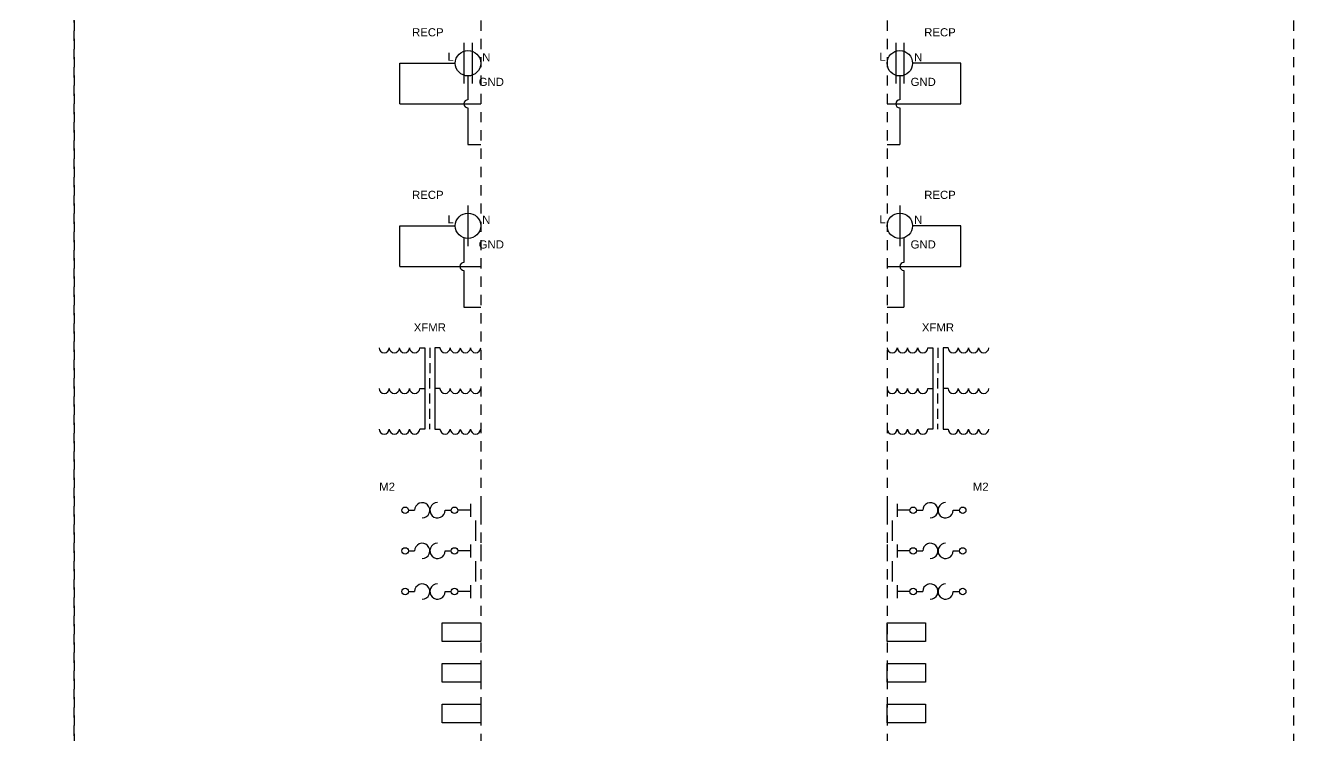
# Model space of a CAD drawing. Header units: inches. Extents: x 0 to 118, y -25 to 20.
# Drawn here: x 86.9 to 102.5, y -16.27 to -7.53 of the extents above; entities that cross this region are included whole.
import ezdxf
from ezdxf.enums import TextEntityAlignment as Align

# ---------------------------------------------------------------- set-up
doc = ezdxf.new("R2010")
doc.units = ezdxf.units.IN
doc.header["$MEASUREMENT"] = 0
doc.linetypes.add('HIDDEN2', pattern=[0.1875, 0.125, -0.0625])
for name, color, linetype in [('BORDER2', 220, 'HIDDEN2'), ('LINK', 9, 'Continuous'), ('SYMS', 7, 'Continuous'), ('WIRES', 7, 'Continuous')]:
    doc.layers.add(name, color=color, linetype=linetype)
doc.styles.add('INERCONNECT TABLES', font='arial.ttf', dxfattribs={"height": 0.1})
doc.styles.get("Standard").update_dxf_attribs({"font": 'arial.ttf'})
doc.styles.add('WD', font='arial.ttf', dxfattribs={"height": 1})
doc.styles.add('WD_IEC', font='isocp2.shx', dxfattribs={"width": 0.9, "height": 4})

# ---------------------------------------------------------------- blocks, each defined once
blk = doc.blocks.new('TB-TB-TB_Square_L')
for points in [[(-0.472, 0.115), (0, 0.115), (0, -0.115), (-0.472, -0.115)], [(-0.472, -0.385), (0, -0.385), (0, -0.615), (-0.472, -0.615)], [(-0.472, -0.885), (0, -0.885), (0, -1.115), (-0.472, -1.115)]]:
    blk.add_lwpolyline(points, close=True)
at = {"linetype": 'Continuous', "style": 'INERCONNECT TABLES', "flags": 8}
for tag, p in [('Tag1', (-0.572, 0.165)), ('Tag2', (-0.572, -0.335)), ('Desc2', (-3.5, -0.5)), ('Desc3', (-3.5, -0.65)), ('Tag3', (-0.572, -0.835))]:
    blk.add_attdef(tag, text='', height=0.1, dxfattribs=at).set_placement(p, align=Align.MIDDLE_RIGHT)
at = {"style": 'WD', "flags": 9}
for tag, p in [('X4TERM01', (-0.472, 0)), ('X2TERM01', (-0.236, 0.115)), ('X1TERM01', (0, 0)), ('X8TERM01', (-0.236, -0.115)), ('X2TERM02', (-0.236, -0.385)), ('X4TERM02', (-0.472, -0.5)), ('X8TERM02', (-0.236, -0.615)), ('X1TERM02', (0, -0.5)), ('X2TERM03', (-0.236, -0.885)), ('X4TERM03', (-0.472, -1)), ('X1TERM03', (0, -1)), ('X8TERM03', (-0.236, -1.115))]:
    blk.add_attdef(tag, p, '', height=0.0125, dxfattribs=at)
at = {"linetype": 'Continuous', "style": 'INERCONNECT TABLES', "flags": 8}
for tag, p in [('Term1', (-0.236, 0)), ('Term2', (-0.236, -0.5)), ('Term3', (-0.236, -1))]:
    blk.add_attdef(tag, text='', height=0.1, dxfattribs=at).set_placement(p, align=Align.MIDDLE_CENTER)
at = {"linetype": 'Continuous', "style": 'INERCONNECT TABLES', "flags": 9}
for tag, p in [('LOC', (-0.32, 0.091)), ('P/N', (-0.319, 0.104)), ('INST', (-0.319, 0.074))]:
    blk.add_attdef(tag, p, '', height=0.01, dxfattribs=at)
at = {"style": 'WD', "width": 0.7, "flags": 9}
blk.add_attdef('FAMILY', (-0.319, 0.132), '', height=0.01, dxfattribs=at)
at = {"linetype": 'Continuous', "style": 'INERCONNECT TABLES', "flags": 9}
blk.add_attdef('MFG', text='', height=0.01, dxfattribs=at).set_placement((-0.288, 0.119), align=Align.RIGHT)
at = {"style": 'INERCONNECT TABLES', "flags": 8}
blk.add_attdef('Desc1', text='', height=0.1, dxfattribs=at).set_placement((-3.5, -0.35), align=Align.MIDDLE_RIGHT)
blk = doc.blocks.new('TB-TB-TB_Square_R')
for points in [[(0, 0.115), (0.472, 0.115), (0.472, -0.115), (0, -0.115)], [(0, -0.385), (0.472, -0.385), (0.472, -0.615), (0, -0.615)], [(0, -0.885), (0.472, -0.885), (0.472, -1.115), (0, -1.115)]]:
    blk.add_lwpolyline(points, close=True)
at = {"linetype": 'Continuous', "style": 'INERCONNECT TABLES', "flags": 8}
for tag, p in [('Tag1', (0.572, 0.165)), ('Tag2', (0.572, -0.335)), ('Desc2', (3.5, -0.5)), ('Desc3', (3.5, -0.65)), ('Tag3', (0.572, -0.835))]:
    blk.add_attdef(tag, text='', height=0.1, dxfattribs=at).set_placement(p, align=Align.MIDDLE_LEFT)
at = {"linetype": 'Continuous', "style": 'INERCONNECT TABLES', "flags": 9}
for tag, p in [('LOC', (-0.041, 0.018)), ('P/N', (-0.041, 0.03)), ('INST', (-0.041, 0.005))]:
    blk.add_attdef(tag, p, '', height=0.01, dxfattribs=at)
at = {"style": 'WD', "width": 0.7, "flags": 9}
blk.add_attdef('FAMILY', (-0.04, 0.065), '', height=0.01, dxfattribs=at)
at = {"linetype": 'Continuous', "style": 'INERCONNECT TABLES', "flags": 9}
blk.add_attdef('MFG', text='', height=0.01, dxfattribs=at).set_placement((-0.007, 0.049), align=Align.RIGHT)
at = {"style": 'WD', "flags": 9}
for tag, p in [('X4TERM01', (0, 0)), ('X2TERM01', (0.236, 0.115)), ('X1TERM01', (0.472, 0)), ('X8TERM01', (0.236, -0.115)), ('X2TERM02', (0.236, -0.385)), ('X4TERM02', (0, -0.5)), ('X8TERM02', (0.236, -0.615)), ('X1TERM02', (0.472, -0.5)), ('X2TERM03', (0.236, -0.885)), ('X4TERM03', (0, -1)), ('X1TERM03', (0.472, -1)), ('X8TERM03', (0.236, -1.115))]:
    blk.add_attdef(tag, p, '', height=0.0125, dxfattribs=at)
at = {"linetype": 'Continuous', "style": 'INERCONNECT TABLES', "flags": 8}
for tag, p in [('Term1', (0.236, 0)), ('Term2', (0.236, -0.5)), ('Term3', (0.236, -1))]:
    blk.add_attdef(tag, text='', height=0.1, dxfattribs=at).set_placement(p, align=Align.MIDDLE_CENTER)
at = {"style": 'INERCONNECT TABLES', "flags": 8}
blk.add_attdef('Desc1', text='', height=0.1, dxfattribs=at).set_placement((3.5, -0.35), align=Align.MIDDLE_LEFT)
blk = doc.blocks.new('RECP_Duplex_R')
for p, q in [((0.106, 0.25), (0.106, -0.25)), ((0.206, 0.25), (0.206, -0.25))]:
    blk.add_line(p, q)
at = {"layer": 'SYMS'}
blk.add_circle((0.156, 0), 0.156, dxfattribs=at)
at = {"layer": 'WIRES'}
for p, q in [((0.906, 0), (0.312, 0)), ((0.906, -0.5), (0.906, 0)), ((0.156, -0.156), (0.156, -0.45)), ((0, -0.5), (0.906, -0.5)), ((0.156, -0.55), (0.156, -1)), ((0, -1), (0.156, -1))]:
    blk.add_line(p, q, dxfattribs=at)
blk.add_arc((0.156, -0.5), 0.05, 90, 270, dxfattribs=at)
at = {"style": 'INERCONNECT TABLES', "flags": 8}
blk.add_attdef('Rating', text='', height=0.1, dxfattribs=at).set_placement((0.156, 0.3), align=Align.CENTER)
for tag, p in [('Tag1', (0.456, 0.381)), ('Desc1', (3.5, -0.35)), ('Desc2', (3.5, -0.5)), ('Desc3', (3.5, -0.65))]:
    blk.add_attdef(tag, text='', height=0.1, dxfattribs=at).set_placement(p, align=Align.MIDDLE_LEFT)
at = {"linetype": 'Continuous', "style": 'INERCONNECT TABLES', "flags": 8}
blk.add_attdef('Term1', text='', height=0.1, dxfattribs=at).set_placement((-0.017, 0.131), align=Align.TOP_RIGHT)
at = {"style": 'WD', "flags": 9}
for tag, p, height in [('X4TERM01', (0, 0), 0.0125), ('FAMILY', (0.106, 0.123), 0.01), ('X1TERM02', (0.312, 0), 0.0125), ('X8TERM03', (0.156, -0.156), 0.0125)]:
    blk.add_attdef(tag, p, '', height=height, dxfattribs=at)
at = {"linetype": 'Continuous', "style": 'WD', "flags": 9}
for tag, p in [('MFG', (0.134, 0.089)), ('LOC', (0.136, 0.108)), ('P/N', (0.136, 0.071))]:
    blk.add_attdef(tag, text='', height=0.01, dxfattribs=at).set_placement(p, align=Align.CENTER)
blk.add_attdef('INST', (0.123, 0.053), '', height=0.01, dxfattribs=at)
at = {"linetype": 'Continuous', "style": 'INERCONNECT TABLES', "flags": 8}
for tag, p in [('Term2', (0.332, 0.124)), ('Term3', (0.288, -0.179))]:
    blk.add_attdef(tag, text='', height=0.1, dxfattribs=at).set_placement(p, align=Align.TOP_LEFT)
blk = doc.blocks.new('RECP_Simplex_R')
blk.add_line((0.156, 0.25), (0.156, -0.25))
at = {"layer": 'SYMS'}
blk.add_circle((0.156, 0), 0.156, dxfattribs=at)
at = {"layer": 'WIRES'}
for p, q in [((0.906, 0), (0.312, 0)), ((0.906, -0.5), (0.906, 0)), ((0.207, -0.148), (0.206, -0.45)), ((0, -0.5), (0.906, -0.5)), ((0.206, -0.55), (0.206, -1)), ((0, -1), (0.206, -1))]:
    blk.add_line(p, q, dxfattribs=at)
blk.add_arc((0.206, -0.5), 0.05, 90, 270, dxfattribs=at)
at = {"style": 'INERCONNECT TABLES', "flags": 8}
blk.add_attdef('Rating', text='', height=0.1, dxfattribs=at).set_placement((0.156, 0.3), align=Align.CENTER)
for tag, p in [('Tag1', (0.456, 0.381)), ('Desc1', (3.5, -0.35)), ('Desc2', (3.5, -0.5)), ('Desc3', (3.5, -0.65))]:
    blk.add_attdef(tag, text='', height=0.1, dxfattribs=at).set_placement(p, align=Align.MIDDLE_LEFT)
at = {"linetype": 'Continuous', "style": 'INERCONNECT TABLES', "flags": 8}
blk.add_attdef('Term1', text='', height=0.1, dxfattribs=at).set_placement((-0.017, 0.131), align=Align.TOP_RIGHT)
at = {"style": 'WD', "flags": 9}
for tag, p, height in [('X4TERM01', (0, 0), 0.0125), ('FAMILY', (0.106, 0.123), 0.01), ('X1TERM02', (0.312, 0), 0.0125), ('X8TERM03', (0.207, -0.148), 0.0125)]:
    blk.add_attdef(tag, p, '', height=height, dxfattribs=at)
at = {"linetype": 'Continuous', "style": 'WD', "flags": 9}
for tag, p in [('MFG', (0.134, 0.089)), ('LOC', (0.136, 0.108)), ('P/N', (0.136, 0.071))]:
    blk.add_attdef(tag, text='', height=0.01, dxfattribs=at).set_placement(p, align=Align.CENTER)
blk.add_attdef('INST', (0.12, 0.053), '', height=0.01, dxfattribs=at)
at = {"linetype": 'Continuous', "style": 'INERCONNECT TABLES', "flags": 8}
for tag, p in [('Term2', (0.332, 0.124)), ('Term3', (0.288, -0.179))]:
    blk.add_attdef(tag, text='', height=0.1, dxfattribs=at).set_placement(p, align=Align.TOP_LEFT)
blk = doc.blocks.new('XFMR_3PH_L')
for p, q in [((-0.75, 0), (-0.688, 0)), ((-0.688, 0), (-0.688, -1)), ((-0.625, 0), (-0.625, -0.125)), ((-0.562, 0), (-0.562, -1)), ((-0.5, 0), (-0.562, 0)), ((-0.625, -0.188), (-0.625, -0.312)), ((-0.625, -0.5), (-0.625, -0.375)), ((-0.75, -0.5), (-0.688, -0.5)), ((-0.625, -0.688), (-0.625, -0.562)), ((-0.5, -0.5), (-0.562, -0.5)), ((-0.625, -0.875), (-0.625, -0.75)), ((-0.688, -1), (-0.75, -1)), ((-0.625, -1), (-0.625, -0.938)), ((-0.562, -1), (-0.5, -1))]:
    blk.add_line(p, q)
for centre in [(-1.188, 0), (-1.062, 0), (-0.938, 0), (-0.812, 0), (-0.438, 0), (-0.312, 0), (-0.188, 0), (-0.062, 0), (-1.188, -0.5), (-1.062, -0.5), (-0.938, -0.5), (-0.812, -0.5), (-0.438, -0.5), (-0.312, -0.5), (-0.188, -0.5), (-0.062, -0.5), (-1.188, -1), (-1.062, -1), (-0.938, -1), (-0.812, -1), (-0.438, -1), (-0.312, -1), (-0.188, -1), (-0.062, -1)]:
    blk.add_arc(centre, 0.0625, 180, 0)
at = {"style": 'INERCONNECT TABLES', "flags": 8}
for tag, p in [('Tag1', (-0.625, 0.2)), ('Rating', (-0.625, 0.05))]:
    blk.add_attdef(tag, text='', height=0.1, dxfattribs=at).set_placement(p, align=Align.CENTER)
at = {"style": 'WD_IEC', "flags": 1}
for tag, p in [('X4TERM01', (-1.25, 0)), ('X2TERM07', (-0.625, 0)), ('X4TERM02', (-1.25, -0.5)), ('X4TERM03', (-1.25, -1)), ('X8TERM08', (-0.625, -1))]:
    blk.add_attdef(tag, p, '', height=0.016, dxfattribs=at)
for tag, height, style, flags, p in [('X1TERM04', 0.016, 'WD_IEC', 1, (0.095, 0)), ('FAMILY', 0.01, 'WD', 9, (-0.724, -0.126)), ('X1TERM05', 0.016, 'WD_IEC', 1, (0.097, -0.5)), ('X1TERM06', 0.016, 'WD_IEC', 1, (0.098, -1))]:
    blk.add_attdef(tag, text='', height=height, dxfattribs=dict(style=style, flags=flags)).set_placement(p, align=Align.RIGHT)
at = {"style": 'INERCONNECT TABLES'}
for tag, p in [('OuterTerm1', (-1.313, -0.042)), ('OuterTerm2', (-1.313, -0.542)), ('OuterTerm3', (-1.313, -1.042))]:
    blk.add_attdef(tag, text='', height=0.1, dxfattribs=at).set_placement(p, align=Align.TOP_RIGHT)
at = {"linetype": 'Continuous', "style": 'INERCONNECT TABLES', "flags": 9}
for tag, p in [('MFG', (-0.742, -0.139)), ('P/N', (-0.75, -0.154)), ('LOC', (-0.744, -0.168)), ('INST', (-0.741, -0.182))]:
    blk.add_attdef(tag, text='', height=0.01, dxfattribs=at).set_placement(p, align=Align.RIGHT)
at = {"style": 'INERCONNECT TABLES'}
for tag, p in [('Term1', (0.063, -0.042)), ('Term2', (0.063, -0.542)), ('Term3', (0.063, -1.042))]:
    blk.add_attdef(tag, text='', height=0.1, dxfattribs=at).set_placement(p, align=Align.TOP_LEFT)
at = {"style": 'INERCONNECT TABLES', "flags": 8}
blk.add_attdef('Desc1', text='', height=0.1, dxfattribs=at).set_placement((-3.5, -0.35), align=Align.MIDDLE_RIGHT)
at = {"linetype": 'Continuous', "style": 'INERCONNECT TABLES', "flags": 8}
for tag, p in [('Desc2', (-3.5, -0.5)), ('Desc3', (-3.5, -0.65))]:
    blk.add_attdef(tag, text='', height=0.1, dxfattribs=at).set_placement(p, align=Align.MIDDLE_RIGHT)
blk = doc.blocks.new('XFMR_3PH_R')
for p, q in [((0.5, 0), (0.562, 0)), ((0.562, 0), (0.562, -1)), ((0.625, 0), (0.625, -0.125)), ((0.75, 0), (0.688, 0)), ((0.688, 0), (0.688, -1)), ((0.625, -0.188), (0.625, -0.312)), ((0.625, -0.5), (0.625, -0.375)), ((0.5, -0.5), (0.562, -0.5)), ((0.625, -0.688), (0.625, -0.562)), ((0.75, -0.5), (0.688, -0.5)), ((0.625, -0.875), (0.625, -0.75)), ((0.562, -1), (0.5, -1)), ((0.625, -1), (0.625, -0.938)), ((0.688, -1), (0.75, -1))]:
    blk.add_line(p, q)
for centre in [(0.062, 0), (0.188, 0), (0.312, 0), (0.438, 0), (0.812, 0), (0.938, 0), (1.062, 0), (1.188, 0), (0.062, -0.5), (0.188, -0.5), (0.312, -0.5), (0.438, -0.5), (0.812, -0.5), (0.938, -0.5), (1.062, -0.5), (1.188, -0.5), (0.062, -1), (0.188, -1), (0.312, -1), (0.438, -1), (0.812, -1), (0.938, -1), (1.062, -1), (1.188, -1)]:
    blk.add_arc(centre, 0.0625, 180, 0)
at = {"style": 'INERCONNECT TABLES', "flags": 8}
for tag, p in [('Tag1', (0.625, 0.2)), ('Rating', (0.625, 0.05))]:
    blk.add_attdef(tag, text='', height=0.1, dxfattribs=at).set_placement(p, align=Align.CENTER)
for tag, height, style, flags, p in [('X4TERM04', 0.016, 'WD_IEC', 1, (0, 0)), ('FAMILY', 0.01, 'WD', 9, (0.773, -0.126)), ('X4TERM05', 0.016, 'WD_IEC', 1, (0, -0.5)), ('X4TERM06', 0.016, 'WD_IEC', 1, (0, -1))]:
    blk.add_attdef(tag, text='', height=height, dxfattribs=dict(style=style, flags=flags)).set_placement(p, align=Align.RIGHT)
at = {"style": 'WD_IEC', "flags": 1}
for tag, p in [('X2TERM08', (0.625, 0)), ('X1TERM01', (1.25, 0)), ('X1TERM02', (1.25, -0.5)), ('X8TERM07', (0.625, -1)), ('X1TERM03', (1.25, -1))]:
    blk.add_attdef(tag, p, '', height=0.016, dxfattribs=at)
at = {"style": 'INERCONNECT TABLES'}
for tag, p in [('Term1', (-0.063, -0.042)), ('Term2', (-0.063, -0.542)), ('Term3', (-0.063, -1.042))]:
    blk.add_attdef(tag, text='', height=0.1, dxfattribs=at).set_placement(p, align=Align.TOP_RIGHT)
at = {"linetype": 'Continuous', "style": 'INERCONNECT TABLES', "flags": 9}
for tag, p in [('MFG', (0.773, -0.139)), ('P/N', (0.773, -0.154)), ('INST', (0.773, -0.182)), ('LOC', (0.773, -0.168))]:
    blk.add_attdef(tag, text='', height=0.01, dxfattribs=at).set_placement(p, align=Align.RIGHT)
at = {"style": 'INERCONNECT TABLES'}
for tag, p in [('OuterTerm1', (1.313, -0.042)), ('OuterTerm2', (1.313, -0.542)), ('OuterTerm3', (1.313, -1.042))]:
    blk.add_attdef(tag, text='', height=0.1, dxfattribs=at).set_placement(p, align=Align.TOP_LEFT)
at = {"style": 'INERCONNECT TABLES', "flags": 8}
blk.add_attdef('Desc1', text='', height=0.1, dxfattribs=at).set_placement((3.5, -0.35), align=Align.MIDDLE_LEFT)
at = {"linetype": 'Continuous', "style": 'INERCONNECT TABLES', "flags": 8}
for tag, p in [('Desc2', (3.5, -0.5)), ('Desc3', (3.5, -0.65))]:
    blk.add_attdef(tag, text='', height=0.1, dxfattribs=at).set_placement(p, align=Align.MIDDLE_LEFT)
blk = doc.blocks.new('RECP_Duplex_L')
for p, q in [((-0.206, 0.25), (-0.206, -0.25)), ((-0.106, 0.25), (-0.106, -0.25))]:
    blk.add_line(p, q)
at = {"layer": 'SYMS'}
blk.add_circle((-0.156, 0), 0.156, dxfattribs=at)
at = {"layer": 'WIRES'}
for p, q in [((-0.996, 0), (-0.312, 0)), ((-0.996, -0.5), (-0.996, 0)), ((-0.156, -0.156), (-0.156, -0.449)), ((-0.996, -0.5), (0, -0.5)), ((-0.156, -0.549), (-0.156, -0.999)), ((-0.156, -1), (0, -1))]:
    blk.add_line(p, q, dxfattribs=at)
blk.add_arc((-0.156, -0.499), 0.05, 90, 270, dxfattribs=at)
at = {"style": 'INERCONNECT TABLES', "flags": 8}
for tag, p in [('Tag1', (-0.456, 0.381)), ('Desc1', (-3.5, -0.35)), ('Desc2', (-3.5, -0.5)), ('Desc3', (-3.5, -0.65))]:
    blk.add_attdef(tag, text='', height=0.1, dxfattribs=at).set_placement(p, align=Align.MIDDLE_RIGHT)
blk.add_attdef('Rating', text='', height=0.1, dxfattribs=at).set_placement((-0.156, 0.3), align=Align.CENTER)
at = {"linetype": 'Continuous', "style": 'INERCONNECT TABLES', "flags": 8}
blk.add_attdef('Term2', text='', height=0.1, dxfattribs=at).set_placement((-0.33, 0.131), align=Align.TOP_RIGHT)
at = {"style": 'WD', "flags": 9}
for tag, p, height in [('X4TERM01', (-0.312, 0), 0.0125), ('FAMILY', (-0.207, 0.123), 0.01), ('INST', (-0.19, 0.05), 0.01), ('X1TERM02', (0, 0), 0.0125), ('X8TERM03', (-0.156, -0.156), 0.0125)]:
    blk.add_attdef(tag, p, '', height=height, dxfattribs=at)
at = {"linetype": 'Continuous', "style": 'WD', "flags": 9}
for tag, p in [('MFG', (-0.178, 0.089)), ('LOC', (-0.177, 0.108)), ('P/N', (-0.176, 0.071))]:
    blk.add_attdef(tag, text='', height=0.01, dxfattribs=at).set_placement(p, align=Align.CENTER)
at = {"linetype": 'Continuous', "style": 'INERCONNECT TABLES', "flags": 8}
for tag, p in [('Term1', (0.019, 0.124)), ('Term3', (-0.024, -0.179))]:
    blk.add_attdef(tag, text='', height=0.1, dxfattribs=at).set_placement(p, align=Align.TOP_LEFT)
blk = doc.blocks.new('RECP_Simplex_L')
blk.add_line((-0.156, 0.25), (-0.156, -0.25))
at = {"layer": 'SYMS'}
blk.add_circle((-0.156, 0), 0.156, dxfattribs=at)
at = {"layer": 'WIRES'}
for p, q in [((-0.996, -0.5), (-0.996, 0)), ((-0.996, 0), (-0.312, 0)), ((-0.206, -0.148), (-0.206, -0.45)), ((-0.996, -0.5), (0, -0.5)), ((-0.206, -0.55), (-0.206, -1)), ((-0.206, -1), (0, -1))]:
    blk.add_line(p, q, dxfattribs=at)
blk.add_arc((-0.206, -0.5), 0.05, 90, 270, dxfattribs=at)
at = {"style": 'INERCONNECT TABLES', "flags": 8}
for tag, p in [('Tag1', (-0.456, 0.381)), ('Desc1', (-3.5, -0.35)), ('Desc2', (-3.5, -0.5)), ('Desc3', (-3.5, -0.65))]:
    blk.add_attdef(tag, text='', height=0.1, dxfattribs=at).set_placement(p, align=Align.MIDDLE_RIGHT)
blk.add_attdef('Rating', text='', height=0.1, dxfattribs=at).set_placement((-0.156, 0.3), align=Align.CENTER)
at = {"linetype": 'Continuous', "style": 'INERCONNECT TABLES', "flags": 8}
blk.add_attdef('Term2', text='', height=0.1, dxfattribs=at).set_placement((-0.33, 0.131), align=Align.TOP_RIGHT)
at = {"style": 'WD', "flags": 9}
for tag, p, height in [('X4TERM01', (-0.312, 0), 0.0125), ('FAMILY', (-0.207, 0.123), 0.01), ('INST', (-0.192, 0.051), 0.01), ('X1TERM02', (0, 0), 0.0125), ('X8TERM03', (-0.206, -0.148), 0.0125)]:
    blk.add_attdef(tag, p, '', height=height, dxfattribs=at)
at = {"linetype": 'Continuous', "style": 'WD', "flags": 9}
for tag, p in [('MFG', (-0.178, 0.089)), ('LOC', (-0.177, 0.108)), ('P/N', (-0.176, 0.071))]:
    blk.add_attdef(tag, text='', height=0.01, dxfattribs=at).set_placement(p, align=Align.CENTER)
at = {"linetype": 'Continuous', "style": 'INERCONNECT TABLES', "flags": 8}
for tag, p in [('Term1', (0.019, 0.124)), ('Term3', (-0.024, -0.179))]:
    blk.add_attdef(tag, text='', height=0.1, dxfattribs=at).set_placement(p, align=Align.TOP_LEFT)
blk = doc.blocks.new('MTRStrt_L')
for p, q in [((-0.889, 0), (-0.813, 0)), ((-0.438, 0), (-0.361, 0)), ((-0.125, 0), (-0.281, 0)), ((-0.889, -0.5), (-0.813, -0.5)), ((-0.438, -0.5), (-0.361, -0.5)), ((-0.125, -0.5), (-0.281, -0.5)), ((-0.889, -1), (-0.813, -1)), ((-0.438, -1), (-0.361, -1)), ((-0.125, -1), (-0.281, -1))]:
    blk.add_line(p, q)
at = {"linetype": 'Continuous'}
for p, q in [((-0.125, 0.08), (-0.125, -0.08)), ((0, 0.08), (0, -0.08)), ((-0.125, -0.42), (-0.125, -0.58)), ((0, -0.42), (0, -0.58)), ((-0.125, -0.92), (-0.125, -1.08)), ((0, -0.92), (0, -1.08))]:
    blk.add_line(p, q, dxfattribs=at)
for centre in [(-0.929, 0), (-0.321, 0), (-0.929, -0.5), (-0.321, -0.5), (-0.929, -1), (-0.321, -1)]:
    blk.add_circle(centre, 0.04, dxfattribs=at)
for centre, start, end in [((-0.719, 0), 270.001, 180.002), ((-0.531, 0), 90, 0.001), ((-0.719, -0.5), 270.001, 180.002), ((-0.531, -0.5), 90, 0.001), ((-0.719, -1), 270.001, 180.002), ((-0.531, -1), 90, 0.001)]:
    blk.add_arc(centre, 0.0938, start, end)
at = {"layer": 'LINK'}
for p, q in [((-0.063, -0.125), (-0.063, -0.375)), ((-0.063, -0.625), (-0.063, -0.875))]:
    blk.add_line(p, q, dxfattribs=at)
blk.add_attdef('Tag1', text='', height=0.1).set_placement((-1.054, 0.29), align=Align.MIDDLE_RIGHT)
blk.add_attdef('Rating', text='', height=0.1).set_placement((-0.531, 0.094), align=Align.BOTTOM_CENTER)
at = {"style": 'WD'}
for tag, p, height, flags in [('X1TERM02', (-0.281, 0), 0.0125, 1), ('X4TERM01', (0.019, 0.003), 0.0125, 1), ('FAMILY', (-0.507, -0.135), 0.01, 9), ('X1TERM02', (-0.281, -0.5), 0.0125, 1), ('X4TERM01', (0.032, -0.505), 0.0125, 1), ('X1TERM02', (-0.459, -0.992), 0.0125, 1), ('X4TERM01', (0.03, -1.01), 0.0125, 1)]:
    blk.add_attdef(tag, p, '', height=height, dxfattribs=dict(at, flags=flags))
for tag, p in [('X2LINK', (-0.261, 0.029)), ('X8LINK', (-0.063, -0.125)), ('X2LINK', (-0.063, -0.375)), ('X8LINK', (-0.42, -0.518)), ('X8LINK', (-0.063, -0.625)), ('X2LINK', (-0.22, -1.013))]:
    blk.add_attdef(tag, p, '', height=0.01, dxfattribs=at)
for tag, p in [('OuterTerm1', (-1.032, -0.042)), ('OuterTerm2', (-1.032, -0.542)), ('OuterTerm3', (-1.032, -1.042))]:
    blk.add_attdef(tag, text='', height=0.1).set_placement(p, align=Align.TOP_RIGHT)
at = {"linetype": 'Continuous', "style": 'INERCONNECT TABLES', "flags": 9}
blk.add_attdef('MFG', text='', height=0.01, dxfattribs=at).set_placement((-0.467, -0.151), align=Align.RIGHT)
for tag, p in [('Term1', (0.063, -0.042)), ('Term2', (0.063, -0.542)), ('Term3', (0.063, -1.042))]:
    blk.add_attdef(tag, text='', height=0.1).set_placement(p, align=Align.TOP_LEFT)
at = {"style": 'INERCONNECT TABLES', "flags": 8}
blk.add_attdef('Desc1', text='', height=0.1, dxfattribs=at).set_placement((-3.5, -0.35), align=Align.MIDDLE_RIGHT)
at = {"linetype": 'Continuous', "style": 'INERCONNECT TABLES', "flags": 9}
for tag, p in [('INST', (-0.511, -0.225)), ('LOC', (-0.505, -0.201)), ('P/N', (-0.499, -0.177))]:
    blk.add_attdef(tag, p, '', height=0.01, dxfattribs=at)
at = {"linetype": 'Continuous', "style": 'INERCONNECT TABLES', "flags": 8}
for tag, p in [('Desc2', (-3.5, -0.5)), ('Desc3', (-3.5, -0.65))]:
    blk.add_attdef(tag, text='', height=0.1, dxfattribs=at).set_placement(p, align=Align.MIDDLE_RIGHT)
blk = doc.blocks.new('MTRStrt_R')
at = {"linetype": 'Continuous'}
for p, q in [((0, 0.08), (0, -0.08)), ((0.125, 0.08), (0.125, -0.08)), ((0, -0.42), (0, -0.58)), ((0.125, -0.42), (0.125, -0.58)), ((0, -0.92), (0, -1.08)), ((0.125, -0.92), (0.125, -1.08))]:
    blk.add_line(p, q, dxfattribs=at)
for p, q in [((0.281, 0), (0.125, 0)), ((0.361, 0), (0.438, 0)), ((0.812, 0), (0.889, 0)), ((0.281, -0.5), (0.125, -0.5)), ((0.361, -0.5), (0.438, -0.5)), ((0.812, -0.5), (0.889, -0.5)), ((0.281, -1), (0.125, -1)), ((0.361, -1), (0.438, -1)), ((0.812, -1), (0.889, -1))]:
    blk.add_line(p, q)
for centre in [(0.321, 0), (0.929, 0), (0.321, -0.5), (0.929, -0.5), (0.321, -1), (0.929, -1)]:
    blk.add_circle(centre, 0.04, dxfattribs=at)
for centre, start, end in [((0.531, 0), 270.001, 180.002), ((0.719, 0), 90, 0.001), ((0.531, -0.5), 270.001, 180.002), ((0.719, -0.5), 90, 0.001), ((0.531, -1), 270.001, 180.002), ((0.719, -1), 90, 0.001)]:
    blk.add_arc(centre, 0.0938, start, end)
at = {"layer": 'LINK'}
for p, q in [((0.062, -0.125), (0.062, -0.375)), ((0.062, -0.625), (0.062, -0.875))]:
    blk.add_line(p, q, dxfattribs=at)
blk.add_attdef('Tag1', text='', height=0.1).set_placement((1.054, 0.29), align=Align.MIDDLE_LEFT)
blk.add_attdef('Rating', text='', height=0.1).set_placement((0.531, 0.094), align=Align.BOTTOM_CENTER)
at = {"style": 'WD'}
for tag, p, height, flags in [('X4TERM01', (0, 0), 0.0125, 1), ('X1TERM02', (0.969, 0), 0.0125, 1), ('FAMILY', (0.399, -0.157), 0.01, 9), ('X4TERM01', (0.01, -0.499), 0.0125, 1), ('X1TERM02', (0.969, -0.5), 0.0125, 1), ('X4TERM01', (0, -1), 0.0125, 1), ('X1TERM02', (0.969, -1), 0.0125, 1)]:
    blk.add_attdef(tag, p, '', height=height, dxfattribs=dict(at, flags=flags))
for tag, p in [('X2LINK', (0.144, 0.007)), ('X8LINK', (0.062, -0.125)), ('X2LINK', (0.062, -0.375)), ('X8LINK', (0.062, -0.625)), ('X8LINK', (0.83, -0.518)), ('X2LINK', (0.187, -1.013))]:
    blk.add_attdef(tag, p, '', height=0.01, dxfattribs=at)
for tag, p in [('Term1', (-0.063, -0.042)), ('Term2', (-0.063, -0.542)), ('Term3', (-0.063, -1.042))]:
    blk.add_attdef(tag, text='', height=0.1).set_placement(p, align=Align.TOP_RIGHT)
for tag, p in [('OuterTerm1', (1.032, -0.042)), ('OuterTerm2', (1.032, -0.542)), ('OuterTerm3', (1.032, -1.042))]:
    blk.add_attdef(tag, text='', height=0.1).set_placement(p, align=Align.TOP_LEFT)
at = {"linetype": 'Continuous', "style": 'INERCONNECT TABLES', "flags": 9}
for tag, p in [('INST', (0.395, -0.247)), ('LOC', (0.401, -0.223)), ('P/N', (0.407, -0.199))]:
    blk.add_attdef(tag, p, '', height=0.01, dxfattribs=at)
blk.add_attdef('MFG', text='', height=0.01, dxfattribs=at).set_placement((0.438, -0.173), align=Align.RIGHT)
at = {"style": 'INERCONNECT TABLES', "flags": 8}
blk.add_attdef('Desc1', text='', height=0.1, dxfattribs=at).set_placement((3.5, -0.35), align=Align.MIDDLE_LEFT)
at = {"linetype": 'Continuous', "style": 'INERCONNECT TABLES', "flags": 8}
for tag, p in [('Desc2', (3.5, -0.5)), ('Desc3', (3.5, -0.65))]:
    blk.add_attdef(tag, text='', height=0.1, dxfattribs=at).set_placement(p, align=Align.MIDDLE_LEFT)
at = {"style": 'WD', "flags": 9}
blk.add_attdef('FAMILY', text='', height=0.01, dxfattribs=at).set_placement((1.213, -0.693), align=Align.TOP_LEFT)

msp = doc.modelspace()

# ---------------------------------------------------------------- linework, layer by layer
at = {"layer": 'BORDER2'}
for p, q in [((92.5, 17.5), (92.5, -24.6)), ((97.5, 17.5), (97.5, -24.6))]:
    msp.add_line(p, q, dxfattribs=at)
at = {"layer": 'BORDER2', "linetype": 'HIDDEN2'}
msp.add_lwpolyline([(72.5, 17.5), (87.5, 17.5), (87.5, -25.075), (72.5, -25.025)], close=True, dxfattribs=at)
at = {"layer": 'BORDER2'}
msp.add_lwpolyline([(87.5, 17.5), (102.5, 17.5), (102.5, -24.6), (87.5, -24.6)], close=True, dxfattribs=at)

# ---------------------------------------------------------------- block references
at = {"linetype": 'Continuous'}
for name, p, values in [('RECP_Duplex_L', (92.5, -8), {'Tag1': 'RECP', 'Term1': 'N', 'Term2': 'L', 'Term3': 'GND'}), ('RECP_Simplex_L', (92.5, -10), {'Tag1': 'RECP', 'Term1': 'N', 'Term2': 'L', 'Term3': 'GND'}), ('MTRStrt_L', (92.5, -13.5), {'Tag1': 'M2'}), ('MTRStrt_R', (97.5, -13.5), {'Tag1': 'M2'})]:
    msp.add_blockref(name, p, dxfattribs=at).add_auto_attribs(values)
for name, p, values in [('RECP_Duplex_R', (97.5, -8), {'Tag1': 'RECP', 'Term1': 'L', 'Term2': 'N', 'Term3': 'GND'}), ('RECP_Simplex_R', (97.5, -10), {'Tag1': 'RECP', 'Term1': 'L', 'Term2': 'N', 'Term3': 'GND'}), ('XFMR_3PH_L', (92.5, -11.5), {'Tag1': 'XFMR'}), ('XFMR_3PH_R', (97.5, -11.5), {'Tag1': 'XFMR'})]:
    msp.add_blockref(name, p).add_auto_attribs(values)
for name, p in [('TB-TB-TB_Square_L', (92.5, -15)), ('TB-TB-TB_Square_R', (97.5, -15))]:
    msp.add_blockref(name, p)

doc.saveas('drawing.dxf')
